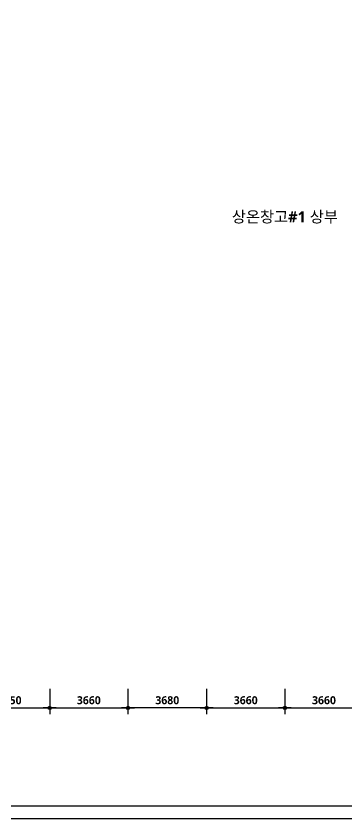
# Model space of a CAD drawing. Header units: millimetres. Extents: x -63924 to 190228206, y 0 to 456875599.
# Drawn here: x 38948 to 54423, y 404150 to 441750 of the extents above; entities that cross this region are included whole.
import ezdxf
from ezdxf.enums import TextEntityAlignment as Align

# ---------------------------------------------------------------- set-up
doc = ezdxf.new("R2010")
doc.units = ezdxf.units.MM
doc.header["$LTSCALE"] = 150
doc.header["$MEASUREMENT"] = 0
doc.header["$PDSIZE"] = -10
doc.layers.get('0').update_dxf_attribs({"linetype": 'CONTINUOUS'})
doc.layers.get('Defpoints').update_dxf_attribs({"color": 153, "linetype": 'CONTINUOUS'})
doc.layers.add('A-ANNO-DIM', color=4, linetype='CONTINUOUS')
doc.layers.add('A-ANNO-TEXT2', color=3, linetype='CONTINUOUS')
doc.layers.add('G(그리드1)', color=185, linetype='CONTINUOUS', plot=False)
doc.layers.add('G(그리드2)', color=235, linetype='CONTINUOUS', plot=False)
doc.styles.add('SH_대대리576', font='')
doc.styles.add('SH_진천_나눔', font='')
doc.styles.get('SH_대대리576').set_extended_font_data('NanumGothic', bold=True)
doc.styles.get('SH_진천_나눔').set_extended_font_data('NanumGothic', bold=True)
doc.dimstyles.new('SHP300내부', dxfattribs={"dimscale": 150, "dimtxt": 2.5, "dimasz": 1, "dimexe": 2, "dimexo": 2, "dimgap": 1, "dimtad": 1, "dimdec": 0, "dimzin": 0, "dimdsep": 46, "dimtxsty": 'SH_대대리576', "dimblk": 'DIMDOT', "dimcen": 0.09, "dimclrd": 256, "dimclre": 256, "dimclrt": 3, "dimadec": 0, "dimazin": 1, "dimtfac": 1, "dimtdec": 0, "dimtix": 1, "dimtmove": 2, "dimatfit": 0, "dimldrblk": 'DIMDOT', "dimfxl": 1, "dimtolj": 1, "dimtzin": 0, "dimlwd": -1, "dimlwe": -1, "dimarcsym": 0})

# ---------------------------------------------------------------- blocks, each defined once
blk = doc.blocks.new('DIMDOT')
at = {"color": 0}
blk.add_line((-2, 0), (2, 0), dxfattribs=at)
for radius in [0.5, 0.25]:
    blk.add_circle((0, 0), radius, dxfattribs=at)
blk = doc.blocks.new('*D1048')
at = {"layer": 'A-ANNO-DIM', "transparency": 16777216}
for p, q in [((40520, 410250), (40520, 409050)), ((44180, 410250), (44180, 409050)), ((40670, 409350), (44030, 409350))]:
    blk.add_line(p, q, dxfattribs=at)
at = {"layer": 'Defpoints', "color": 0, "transparency": 16777216}
for p in [(40520, 410550), (44180, 410550), (44180, 409350)]:
    blk.add_point(p, dxfattribs=at)
at = {"layer": 'A-ANNO-DIM', "linetype": 'ByBlock', "transparency": 16777216, "xscale": 150, "yscale": 150, "zscale": 150, "rotation": 180}
blk.add_blockref('DIMDOT', (40520, 409350), dxfattribs=at)
at = {"layer": 'A-ANNO-DIM', "linetype": 'ByBlock', "transparency": 16777216, "xscale": 150, "yscale": 150, "zscale": 150}
blk.add_blockref('DIMDOT', (44180, 409350), dxfattribs=at)
at = {"layer": 'A-ANNO-DIM', "color": 3, "transparency": 16777216, "insert": (42350, 409707), "char_height": 375, "attachment_point": 5, "style": 'SH_대대리576'}
blk.add_mtext('\\A1;3660', dxfattribs=at)
blk = doc.blocks.new('*D1049')
at = {"layer": 'A-ANNO-DIM', "transparency": 16777216}
for p, q in [((36770, 410250), (36770, 409050)), ((40520, 410250), (40520, 409050)), ((36920, 409350), (40370, 409350))]:
    blk.add_line(p, q, dxfattribs=at)
at = {"layer": 'Defpoints', "color": 0, "transparency": 16777216}
for p in [(36770, 410550), (40520, 410550), (40520, 409350)]:
    blk.add_point(p, dxfattribs=at)
at = {"layer": 'A-ANNO-DIM', "linetype": 'ByBlock', "transparency": 16777216, "xscale": 150, "yscale": 150, "zscale": 150, "rotation": 180}
blk.add_blockref('DIMDOT', (36770, 409350), dxfattribs=at)
at = {"layer": 'A-ANNO-DIM', "linetype": 'ByBlock', "transparency": 16777216, "xscale": 150, "yscale": 150, "zscale": 150}
blk.add_blockref('DIMDOT', (40520, 409350), dxfattribs=at)
at = {"layer": 'A-ANNO-DIM', "color": 3, "transparency": 16777216, "insert": (38645, 409707), "char_height": 375, "attachment_point": 5, "style": 'SH_대대리576'}
blk.add_mtext('\\A1;3750', dxfattribs=at)
blk = doc.blocks.new('*D1050')
at = {"layer": 'A-ANNO-DIM', "transparency": 16777216}
for p, q in [((44180, 410250), (44180, 409050)), ((47860, 410250), (47860, 409050)), ((47710, 409350), (44330, 409350))]:
    blk.add_line(p, q, dxfattribs=at)
at = {"layer": 'Defpoints', "color": 0, "transparency": 16777216}
for p in [(44180, 410550), (47860, 410550), (44180, 409350)]:
    blk.add_point(p, dxfattribs=at)
at = {"layer": 'A-ANNO-DIM', "linetype": 'ByBlock', "transparency": 16777216, "xscale": 150, "yscale": 150, "zscale": 150, "rotation": 180}
blk.add_blockref('DIMDOT', (44180, 409350), dxfattribs=at)
at = {"layer": 'A-ANNO-DIM', "linetype": 'ByBlock', "transparency": 16777216, "xscale": 150, "yscale": 150, "zscale": 150}
blk.add_blockref('DIMDOT', (47860, 409350), dxfattribs=at)
at = {"layer": 'A-ANNO-DIM', "color": 3, "transparency": 16777216, "insert": (46020, 409707), "char_height": 375, "attachment_point": 5, "style": 'SH_대대리576'}
blk.add_mtext('\\A1;3680', dxfattribs=at)
blk = doc.blocks.new('*D1052')
at = {"layer": 'A-ANNO-DIM', "transparency": 16777216}
for p, q in [((47860, 410250), (47860, 409050)), ((51520, 410250), (51520, 409050)), ((48010, 409350), (51370, 409350))]:
    blk.add_line(p, q, dxfattribs=at)
at = {"layer": 'Defpoints', "color": 0, "transparency": 16777216}
for p in [(47860, 410550), (51520, 410550), (51520, 409350)]:
    blk.add_point(p, dxfattribs=at)
at = {"layer": 'A-ANNO-DIM', "linetype": 'ByBlock', "transparency": 16777216, "xscale": 150, "yscale": 150, "zscale": 150, "rotation": 180}
blk.add_blockref('DIMDOT', (47860, 409350), dxfattribs=at)
at = {"layer": 'A-ANNO-DIM', "linetype": 'ByBlock', "transparency": 16777216, "xscale": 150, "yscale": 150, "zscale": 150}
blk.add_blockref('DIMDOT', (51520, 409350), dxfattribs=at)
at = {"layer": 'A-ANNO-DIM', "color": 3, "transparency": 16777216, "insert": (49690, 409707), "char_height": 375, "attachment_point": 5, "style": 'SH_대대리576'}
blk.add_mtext('\\A1;3660', dxfattribs=at)
blk = doc.blocks.new('*D1053')
at = {"layer": 'A-ANNO-DIM', "transparency": 16777216}
for p, q in [((51520, 410250), (51520, 409050)), ((55180, 410250), (55180, 409050)), ((51670, 409350), (55030, 409350))]:
    blk.add_line(p, q, dxfattribs=at)
at = {"layer": 'Defpoints', "color": 0, "transparency": 16777216}
for p in [(51520, 410550), (55180, 410550), (55180, 409350)]:
    blk.add_point(p, dxfattribs=at)
at = {"layer": 'A-ANNO-DIM', "linetype": 'ByBlock', "transparency": 16777216, "xscale": 150, "yscale": 150, "zscale": 150, "rotation": 180}
blk.add_blockref('DIMDOT', (51520, 409350), dxfattribs=at)
at = {"layer": 'A-ANNO-DIM', "linetype": 'ByBlock', "transparency": 16777216, "xscale": 150, "yscale": 150, "zscale": 150}
blk.add_blockref('DIMDOT', (55180, 409350), dxfattribs=at)
at = {"layer": 'A-ANNO-DIM', "color": 3, "transparency": 16777216, "insert": (53350, 409707), "char_height": 375, "attachment_point": 5, "style": 'SH_대대리576'}
blk.add_mtext('\\A1;3660', dxfattribs=at)

msp = doc.modelspace()

# ---------------------------------------------------------------- linework, layer by layer
at = {"layer": 'G(그리드1)'}
msp.add_lwpolyline([(10920, 491350), (80120, 491350), (80120, 404150), (10920, 404150)], close=True, dxfattribs=at)
at = {"layer": 'G(그리드2)'}
msp.add_lwpolyline([(11520, 490750), (79520, 490750), (79520, 404750), (11520, 404750)], close=True, dxfattribs=at)

# ---------------------------------------------------------------- texts
at = {"layer": 'A-ANNO-TEXT2', "style": 'SH_진천_나눔'}
msp.add_text('상온창고#1 상부', height=525, dxfattribs=at).set_placement((51520, 432356), align=Align.MIDDLE)

# ---------------------------------------------------------------- dimensions: what is measured, and where the dimension line sits
at = {"layer": 'A-ANNO-DIM'}
for base, p1, p2, picture, middle in [((40520, 409350), (36770, 410550), (40520, 410550), '*D1049', (38645, 409706.9)), ((44180, 409350), (40520, 410550), (44180, 410550), '*D1048', (42350, 409706.9)), ((51520, 409350), (47860, 410550), (51520, 410550), '*D1052', (49690, 409706.9)), ((55180, 409350), (51520, 410550), (55180, 410550), '*D1053', (53350, 409706.9))]:
    dim = msp.add_linear_dim(base=base, p1=p1, p2=p2, dimstyle='SHP300내부', override={"dimtxsty": 'SH_대대리576', "dimldrblk": 'DIMDOT'}, dxfattribs=at)
    dim.commit()
    dim.dimension.update_dxf_attribs({"geometry": picture, "text_midpoint": middle})
dim = msp.add_linear_dim(base=(44180, 409350), p1=(47860, 410550), p2=(44180, 410550), angle=180, dimstyle='SHP300내부', override={"dimtxsty": 'SH_대대리576', "dimldrblk": 'DIMDOT'}, dxfattribs=at)
dim.commit()
dim.dimension.update_dxf_attribs({"geometry": '*D1050', "text_midpoint": (46020, 409706.9)})

doc.saveas('drawing.dxf')
